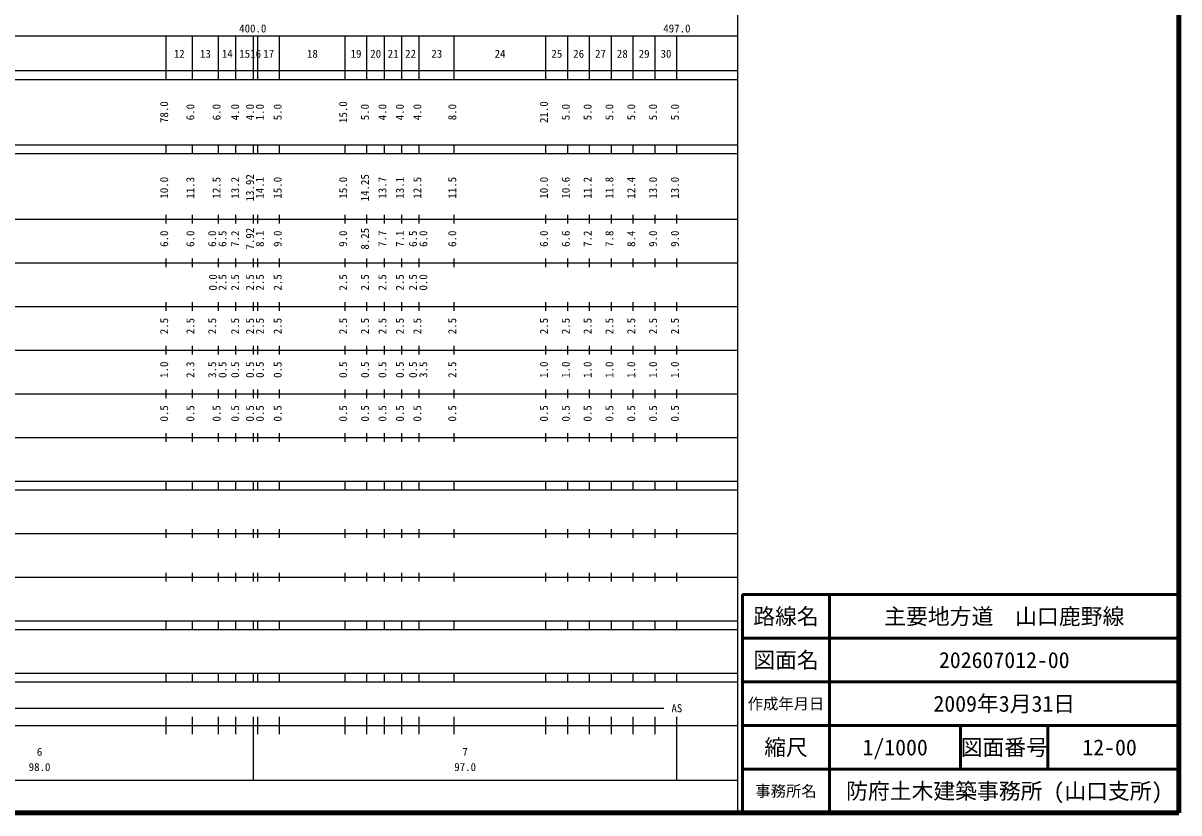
# Model space of a CAD drawing. Units: millimetres on the paper, enlarged 1000 times. Extents: x 40000 to 680000, y 20000 to 380000.
# Drawn here: x 415235 to 680000, y 20000 to 200885 of the extents above; entities that cross this region are included whole.
import ezdxf
from ezdxf.enums import TextEntityAlignment as Align

# ---------------------------------------------------------------- set-up
doc = ezdxf.new("R2010")
doc.units = ezdxf.units.MM
doc.header["$LTSCALE"] = 1000
for name, color, linetype, lineweight in [('M-TTL', 2, 'Continuous', 140), ('M-TTL-BAND', 7, 'Continuous', 25), ('M-TTL-FRAM', 2, 'Continuous', 50), ('M-TTL-LINE', 7, 'Continuous', 50)]:
    doc.layers.add(name, color=color, linetype=linetype, lineweight=lineweight)
doc.layers.add('M-TTL-TXT', color=7, linetype='Continuous')
doc.styles.add('ＭＳ ゴシック', font='')
doc.styles.get('ＭＳ ゴシック').set_extended_font_data('MS Gothic')

msp = doc.modelspace()

# ---------------------------------------------------------------- linework, layer by layer
at = {"layer": 'M-TTL'}
for p, q in [((680000, 20000), (680000, 380000)), ((40000, 20000), (680000, 20000))]:
    msp.add_line(p, q, dxfattribs=at)
at = {"layer": 'M-TTL-BAND'}
for p, q in [((579000, 20000), (579000, 370000)), ((68000, 198000), (579000, 198000)), ((448000, 188000), (448000, 198000)), ((454000, 188000), (454000, 198000)), ((460000, 188000), (460000, 198000)), ((464000, 188000), (464000, 198000)), ((468000, 188000), (468000, 198000)), ((469000, 188000), (469000, 198000)), ((474000, 188000), (474000, 198000)), ((489000, 188000), (489000, 198000)), ((494000, 188000), (494000, 198000)), ((498000, 188000), (498000, 198000)), ((502000, 188000), (502000, 198000)), ((506000, 188000), (506000, 198000)), ((514000, 188000), (514000, 198000)), ((535000, 188000), (535000, 198000)), ((540000, 188000), (540000, 198000)), ((545000, 188000), (545000, 198000)), ((550000, 188000), (550000, 198000)), ((555000, 188000), (555000, 198000)), ((560000, 188000), (560000, 198000)), ((565000, 188000), (565000, 198000)), ((40000, 190000), (579000, 190000)), ((40000, 188000), (579000, 188000)), ((40000, 173000), (579000, 173000)), ((448000, 171000), (448000, 173000)), ((454000, 171000), (454000, 173000)), ((460000, 171000), (460000, 173000)), ((464000, 171000), (464000, 173000)), ((468000, 171000), (468000, 173000)), ((469000, 171000), (469000, 173000)), ((474000, 171000), (474000, 173000)), ((489000, 171000), (489000, 173000)), ((494000, 171000), (494000, 173000)), ((498000, 171000), (498000, 173000)), ((502000, 171000), (502000, 173000)), ((506000, 171000), (506000, 173000)), ((514000, 171000), (514000, 173000)), ((535000, 171000), (535000, 173000)), ((540000, 171000), (540000, 173000)), ((545000, 171000), (545000, 173000)), ((550000, 171000), (550000, 173000)), ((555000, 171000), (555000, 173000)), ((560000, 171000), (560000, 173000)), ((565000, 171000), (565000, 173000)), ((40000, 171000), (579000, 171000)), ((448000, 155000), (448000, 157000)), ((454000, 155000), (454000, 157000)), ((460000, 155000), (460000, 157000)), ((464000, 155000), (464000, 157000)), ((468000, 155000), (468000, 157000)), ((469000, 155000), (469000, 157000)), ((474000, 155000), (474000, 157000)), ((489000, 155000), (489000, 157000)), ((494000, 155000), (494000, 157000)), ((498000, 155000), (498000, 157000)), ((502000, 155000), (502000, 157000)), ((506000, 155000), (506000, 157000)), ((514000, 155000), (514000, 157000)), ((535000, 155000), (535000, 157000)), ((540000, 155000), (540000, 157000)), ((545000, 155000), (545000, 157000)), ((550000, 155000), (550000, 157000)), ((555000, 155000), (555000, 157000)), ((560000, 155000), (560000, 157000)), ((565000, 155000), (565000, 157000)), ((40000, 156000), (579000, 156000)), ((46000, 146000), (579000, 146000)), ((448000, 145000), (448000, 147000)), ((454000, 145000), (454000, 147000)), ((460000, 145000), (460000, 147000)), ((464000, 145000), (464000, 147000)), ((468000, 145000), (468000, 147000)), ((469000, 145000), (469000, 147000)), ((474000, 145000), (474000, 147000)), ((489000, 145000), (489000, 147000)), ((494000, 145000), (494000, 147000)), ((498000, 145000), (498000, 147000)), ((502000, 145000), (502000, 147000)), ((506000, 145000), (506000, 147000)), ((514000, 145000), (514000, 147000)), ((535000, 145000), (535000, 147000)), ((540000, 145000), (540000, 147000)), ((545000, 145000), (545000, 147000)), ((550000, 145000), (550000, 147000)), ((555000, 145000), (555000, 147000)), ((560000, 145000), (560000, 147000)), ((565000, 145000), (565000, 147000)), ((52000, 136000), (579000, 136000)), ((448000, 135000), (448000, 137000)), ((454000, 135000), (454000, 137000)), ((460000, 135000), (460000, 137000)), ((464000, 135000), (464000, 137000)), ((468000, 135000), (468000, 137000)), ((469000, 135000), (469000, 137000)), ((474000, 135000), (474000, 137000)), ((489000, 135000), (489000, 137000)), ((494000, 135000), (494000, 137000)), ((498000, 135000), (498000, 137000)), ((502000, 135000), (502000, 137000)), ((506000, 135000), (506000, 137000)), ((514000, 135000), (514000, 137000)), ((535000, 135000), (535000, 137000)), ((540000, 135000), (540000, 137000)), ((545000, 135000), (545000, 137000)), ((550000, 135000), (550000, 137000)), ((555000, 135000), (555000, 137000)), ((560000, 135000), (560000, 137000)), ((565000, 135000), (565000, 137000)), ((46000, 126000), (579000, 126000)), ((448000, 125000), (448000, 127000)), ((454000, 125000), (454000, 127000)), ((460000, 125000), (460000, 127000)), ((464000, 125000), (464000, 127000)), ((468000, 125000), (468000, 127000)), ((469000, 125000), (469000, 127000)), ((474000, 125000), (474000, 127000)), ((489000, 125000), (489000, 127000)), ((494000, 125000), (494000, 127000)), ((498000, 125000), (498000, 127000)), ((502000, 125000), (502000, 127000)), ((506000, 125000), (506000, 127000)), ((514000, 125000), (514000, 127000)), ((535000, 125000), (535000, 127000)), ((540000, 125000), (540000, 127000)), ((545000, 125000), (545000, 127000)), ((550000, 125000), (550000, 127000)), ((555000, 125000), (555000, 127000)), ((560000, 125000), (560000, 127000)), ((565000, 125000), (565000, 127000)), ((448000, 115000), (448000, 117000)), ((454000, 115000), (454000, 117000)), ((460000, 115000), (460000, 117000)), ((464000, 115000), (464000, 117000)), ((468000, 115000), (468000, 117000)), ((469000, 115000), (469000, 117000)), ((474000, 115000), (474000, 117000)), ((489000, 115000), (489000, 117000)), ((494000, 115000), (494000, 117000)), ((498000, 115000), (498000, 117000)), ((502000, 115000), (502000, 117000)), ((506000, 115000), (506000, 117000)), ((514000, 115000), (514000, 117000)), ((535000, 115000), (535000, 117000)), ((540000, 115000), (540000, 117000)), ((545000, 115000), (545000, 117000)), ((550000, 115000), (550000, 117000)), ((555000, 115000), (555000, 117000)), ((560000, 115000), (560000, 117000)), ((565000, 115000), (565000, 117000)), ((52000, 116000), (579000, 116000)), ((46000, 106000), (579000, 106000)), ((448000, 105000), (448000, 107000)), ((454000, 105000), (454000, 107000)), ((460000, 105000), (460000, 107000)), ((464000, 105000), (464000, 107000)), ((468000, 105000), (468000, 107000)), ((469000, 105000), (469000, 107000)), ((474000, 105000), (474000, 107000)), ((489000, 105000), (489000, 107000)), ((494000, 105000), (494000, 107000)), ((498000, 105000), (498000, 107000)), ((502000, 105000), (502000, 107000)), ((506000, 105000), (506000, 107000)), ((514000, 105000), (514000, 107000)), ((535000, 105000), (535000, 107000)), ((540000, 105000), (540000, 107000)), ((545000, 105000), (545000, 107000)), ((550000, 105000), (550000, 107000)), ((555000, 105000), (555000, 107000)), ((560000, 105000), (560000, 107000)), ((565000, 105000), (565000, 107000)), ((40000, 96000), (579000, 96000)), ((448000, 94000), (448000, 96000)), ((454000, 94000), (454000, 96000)), ((460000, 94000), (460000, 96000)), ((464000, 94000), (464000, 96000)), ((468000, 94000), (468000, 96000)), ((469000, 94000), (469000, 96000)), ((474000, 94000), (474000, 96000)), ((489000, 94000), (489000, 96000)), ((494000, 94000), (494000, 96000)), ((498000, 94000), (498000, 96000)), ((502000, 94000), (502000, 96000)), ((506000, 94000), (506000, 96000)), ((514000, 94000), (514000, 96000)), ((535000, 94000), (535000, 96000)), ((540000, 94000), (540000, 96000)), ((545000, 94000), (545000, 96000)), ((550000, 94000), (550000, 96000)), ((555000, 94000), (555000, 96000)), ((560000, 94000), (560000, 96000)), ((565000, 94000), (565000, 96000)), ((40000, 94000), (579000, 94000)), ((448000, 83000), (448000, 85000)), ((454000, 83000), (454000, 85000)), ((460000, 83000), (460000, 85000)), ((464000, 83000), (464000, 85000)), ((468000, 83000), (468000, 85000)), ((469000, 83000), (469000, 85000)), ((474000, 83000), (474000, 85000)), ((489000, 83000), (489000, 85000)), ((494000, 83000), (494000, 85000)), ((498000, 83000), (498000, 85000)), ((502000, 83000), (502000, 85000)), ((506000, 83000), (506000, 85000)), ((514000, 83000), (514000, 85000)), ((535000, 83000), (535000, 85000)), ((540000, 83000), (540000, 85000)), ((545000, 83000), (545000, 85000)), ((550000, 83000), (550000, 85000)), ((555000, 83000), (555000, 85000)), ((560000, 83000), (560000, 85000)), ((565000, 83000), (565000, 85000)), ((49000, 84000), (579000, 84000)), ((448000, 73000), (448000, 75000)), ((454000, 73000), (454000, 75000)), ((460000, 73000), (460000, 75000)), ((464000, 73000), (464000, 75000)), ((468000, 73000), (468000, 75000)), ((469000, 73000), (469000, 75000)), ((474000, 73000), (474000, 75000)), ((489000, 73000), (489000, 75000)), ((494000, 73000), (494000, 75000)), ((498000, 73000), (498000, 75000)), ((502000, 73000), (502000, 75000)), ((506000, 73000), (506000, 75000)), ((514000, 73000), (514000, 75000)), ((535000, 73000), (535000, 75000)), ((540000, 73000), (540000, 75000)), ((545000, 73000), (545000, 75000)), ((550000, 73000), (550000, 75000)), ((555000, 73000), (555000, 75000)), ((560000, 73000), (560000, 75000)), ((565000, 73000), (565000, 75000)), ((40000, 74000), (579000, 74000)), ((40000, 64000), (579000, 64000)), ((448000, 62000), (448000, 64000)), ((454000, 62000), (454000, 64000)), ((460000, 62000), (460000, 64000)), ((464000, 62000), (464000, 64000)), ((468000, 62000), (468000, 64000)), ((469000, 62000), (469000, 64000)), ((474000, 62000), (474000, 64000)), ((489000, 62000), (489000, 64000)), ((494000, 62000), (494000, 64000)), ((498000, 62000), (498000, 64000)), ((502000, 62000), (502000, 64000)), ((506000, 62000), (506000, 64000)), ((514000, 62000), (514000, 64000)), ((535000, 62000), (535000, 64000)), ((540000, 62000), (540000, 64000)), ((545000, 62000), (545000, 64000)), ((550000, 62000), (550000, 64000)), ((555000, 62000), (555000, 64000)), ((560000, 62000), (560000, 64000)), ((565000, 62000), (565000, 64000)), ((40000, 62000), (579000, 62000)), ((40000, 52000), (579000, 52000)), ((448000, 50000), (448000, 52000)), ((454000, 50000), (454000, 52000)), ((460000, 50000), (460000, 52000)), ((464000, 50000), (464000, 52000)), ((468000, 50000), (468000, 52000)), ((469000, 50000), (469000, 52000)), ((474000, 50000), (474000, 52000)), ((489000, 50000), (489000, 52000)), ((494000, 50000), (494000, 52000)), ((498000, 50000), (498000, 52000)), ((502000, 50000), (502000, 52000)), ((506000, 50000), (506000, 52000)), ((514000, 50000), (514000, 52000)), ((535000, 50000), (535000, 52000)), ((540000, 50000), (540000, 52000)), ((545000, 50000), (545000, 52000)), ((550000, 50000), (550000, 52000)), ((555000, 50000), (555000, 52000)), ((560000, 50000), (560000, 52000)), ((565000, 50000), (565000, 52000)), ((40000, 50000), (579000, 50000)), ((71000, 44000), (562000, 44000)), ((40000, 40000), (579000, 40000)), ((448000, 38000), (448000, 42000)), ((454000, 38000), (454000, 42000)), ((460000, 38000), (460000, 42000)), ((464000, 38000), (464000, 42000)), ((468000, 27500), (468000, 42000)), ((469000, 38000), (469000, 42000)), ((474000, 38000), (474000, 42000)), ((489000, 38000), (489000, 42000)), ((494000, 38000), (494000, 42000)), ((498000, 38000), (498000, 42000)), ((502000, 38000), (502000, 42000)), ((506000, 38000), (506000, 42000)), ((514000, 38000), (514000, 42000)), ((535000, 38000), (535000, 42000)), ((540000, 38000), (540000, 42000)), ((545000, 38000), (545000, 42000)), ((550000, 38000), (550000, 42000)), ((555000, 38000), (555000, 42000)), ((560000, 38000), (560000, 42000)), ((565000, 27500), (565000, 42000)), ((68000, 27500), (579000, 27500))]:
    msp.add_line(p, q, dxfattribs=at)
at = {"layer": 'M-TTL-FRAM'}
for p, q in [((680000, 70000), (580000, 70000)), ((580000, 70000), (580000, 20000))]:
    msp.add_line(p, q, dxfattribs=at)
at = {"layer": 'M-TTL-LINE'}
for p, q in [((600000, 70000), (600000, 20000)), ((680000, 60000), (580000, 60000)), ((680000, 50000), (580000, 50000)), ((680000, 40000), (580000, 40000)), ((630000, 40000), (630000, 30000)), ((650000, 40000), (650000, 30000)), ((680000, 30000), (580000, 30000))]:
    msp.add_line(p, q, dxfattribs=at)

# ---------------------------------------------------------------- texts
at = {"layer": 'M-TTL-BAND', "style": 'ＭＳ ゴシック'}
for s, p in [('400.0', (467844, 198195)), ('497.0', (565000, 198195)), ('12', (451000, 192405)), ('13', (457000, 192405)), ('14', (462000, 192405)), ('15', (466000, 192405)), ('16', (468500, 192405)), ('17', (471500, 192405)), ('18', (481500, 192405)), ('19', (491500, 192405)), ('20', (496000, 192405)), ('21', (500000, 192405)), ('22', (504000, 192405)), ('23', (510000, 192405)), ('24', (524500, 192405)), ('25', (537500, 192405)), ('26', (542500, 192405)), ('27', (547500, 192405)), ('28', (552500, 192405)), ('29', (557500, 192405)), ('30', (562500, 192405)), ('AS', (565000, 42500)), ('6', (419000, 32523)), ('7', (516500, 32523)), ('98.0', (419000, 29033)), ('97.0', (516500, 29033))]:
    msp.add_text(s, height=1833, dxfattribs=at).set_placement(p, align=Align.BOTTOM_CENTER)
for s, p in [('78.0', (449000, 180500)), ('15.0', (490000, 180500)), ('21.0', (536000, 180500)), ('6.0', (455000, 180500)), ('6.0', (461000, 180500)), ('4.0', (465257, 180500)), ('4.0', (468666, 180500)), ('1.0', (470921, 180500)), ('5.0', (475000, 180500)), ('5.0', (495000, 180500)), ('4.0', (499000, 180500)), ('4.0', (503000, 180500)), ('4.0', (507000, 180500)), ('8.0', (515000, 180500)), ('5.0', (541000, 180500)), ('5.0', (546000, 180500)), ('5.0', (551000, 180500)), ('5.0', (556000, 180500)), ('5.0', (561000, 180500)), ('5.0', (566000, 180500)), ('10.0', (449000, 163174)), ('11.3', (455000, 163174)), ('12.5', (461000, 163174)), ('13.2', (465257, 163174)), ('13.92', (468666, 163174)), ('14.1', (470921, 163174)), ('15.0', (475000, 163174)), ('15.0', (490000, 163174)), ('14.25', (495000, 163174)), ('13.7', (499000, 163174)), ('13.1', (503000, 163174)), ('12.5', (507000, 163174)), ('11.5', (515000, 163174)), ('10.0', (536000, 163174)), ('10.6', (541000, 163174)), ('11.2', (546000, 163174)), ('11.8', (551000, 163174)), ('12.4', (556000, 163174)), ('13.0', (561000, 163174)), ('13.0', (566000, 163174)), ('7.92', (468666, 151500)), ('8.25', (495000, 151500)), ('6.0', (449000, 151500)), ('6.0', (455000, 151500)), ('6.0', (460000, 151500)), ('6.5', (462370, 151500)), ('7.2', (465257, 151500)), ('8.1', (470921, 151500)), ('9.0', (475000, 151500)), ('9.0', (490000, 151500)), ('7.7', (499000, 151500)), ('7.1', (503000, 151500)), ('6.5', (506000, 151500)), ('6.0', (508370, 151500)), ('6.0', (515000, 151500)), ('6.0', (536000, 151500)), ('6.6', (541000, 151500)), ('7.2', (546000, 151500)), ('7.8', (551000, 151500)), ('8.4', (556000, 151500)), ('9.0', (561000, 151500)), ('9.0', (566000, 151500)), ('0.0', (460173, 141500)), ('2.5', (462370, 141500)), ('2.5', (465257, 141500)), ('2.5', (468666, 141500)), ('2.5', (470921, 141500)), ('2.5', (475000, 141500)), ('2.5', (490000, 141500)), ('2.5', (495000, 141500)), ('2.5', (499000, 141500)), ('2.5', (503000, 141500)), ('2.5', (506000, 141500)), ('0.0', (508370, 141500)), ('2.5', (449000, 131500)), ('2.5', (455000, 131500)), ('2.5', (460000, 131500)), ('2.5', (465257, 131500)), ('2.5', (468666, 131500)), ('2.5', (470921, 131500)), ('2.5', (475000, 131500)), ('2.5', (490000, 131500)), ('2.5', (495000, 131500)), ('2.5', (499000, 131500)), ('2.5', (503000, 131500)), ('2.5', (507000, 131500)), ('2.5', (515000, 131500)), ('2.5', (536000, 131500)), ('2.5', (541000, 131500)), ('2.5', (546000, 131500)), ('2.5', (551000, 131500)), ('2.5', (556000, 131500)), ('2.5', (561000, 131500)), ('2.5', (566000, 131500)), ('1.0', (449000, 121500)), ('2.3', (455000, 121500)), ('3.5', (460000, 121500)), ('0.5', (462370, 121500)), ('0.5', (465257, 121500)), ('0.5', (468666, 121500)), ('0.5', (470921, 121500)), ('0.5', (475000, 121500)), ('0.5', (490000, 121500)), ('0.5', (495000, 121500)), ('0.5', (499000, 121500)), ('0.5', (503000, 121500)), ('0.5', (506000, 121500)), ('3.5', (508370, 121500)), ('2.5', (515000, 121500)), ('1.0', (536000, 121500)), ('1.0', (541000, 121500)), ('1.0', (546000, 121500)), ('1.0', (551000, 121500)), ('1.0', (556000, 121500)), ('1.0', (561000, 121500)), ('1.0', (566000, 121500)), ('0.5', (449000, 111500)), ('0.5', (455000, 111500)), ('0.5', (461000, 111500)), ('0.5', (465257, 111500)), ('0.5', (468666, 111500)), ('0.5', (470921, 111500)), ('0.5', (475000, 111500)), ('0.5', (490000, 111500)), ('0.5', (495000, 111500)), ('0.5', (499000, 111500)), ('0.5', (503000, 111500)), ('0.5', (507000, 111500)), ('0.5', (515000, 111500)), ('0.5', (536000, 111500)), ('0.5', (541000, 111500)), ('0.5', (546000, 111500)), ('0.5', (551000, 111500)), ('0.5', (556000, 111500)), ('0.5', (561000, 111500)), ('0.5', (566000, 111500))]:
    msp.add_text(s, height=1833, rotation=90, dxfattribs=at).set_placement(p, align=Align.BOTTOM_CENTER)
at = {"layer": 'M-TTL-TXT', "style": 'ＭＳ ゴシック'}
for s, height, p in [('路線名', 3666, (590000, 65000)), ('路線名', 3666, (590000, 65000)), ('主要地方道\u3000山口鹿野線', 3666, (640000, 65000)), ('図面名', 3666, (590000, 55000)), ('図面名', 3666, (590000, 55000)), ('202607012-00', 3666, (640000, 55000)), ('作成年月日', 2566, (590000, 45000)), ('作成年月日', 2566, (590000, 45000)), ('2009年3月31日', 3666, (640000, 45000)), ('縮尺', 3666, (590000, 35000)), ('縮尺', 3666, (590000, 35000)), ('1/1000', 3666, (615000, 35000)), ('図面番号', 3666, (640000, 35000)), ('図面番号', 3666, (640000, 35000)), ('12-00', 3666, (664125, 35000)), ('事務所名', 2566, (590000, 25000)), ('事務所名', 2566, (590000, 25000)), ('防府土木建築事務所 (山口支所)', 3666, (640000, 25000))]:
    msp.add_text(s, height=height, dxfattribs=at).set_placement(p, align=Align.MIDDLE_CENTER)

doc.saveas('drawing.dxf')
